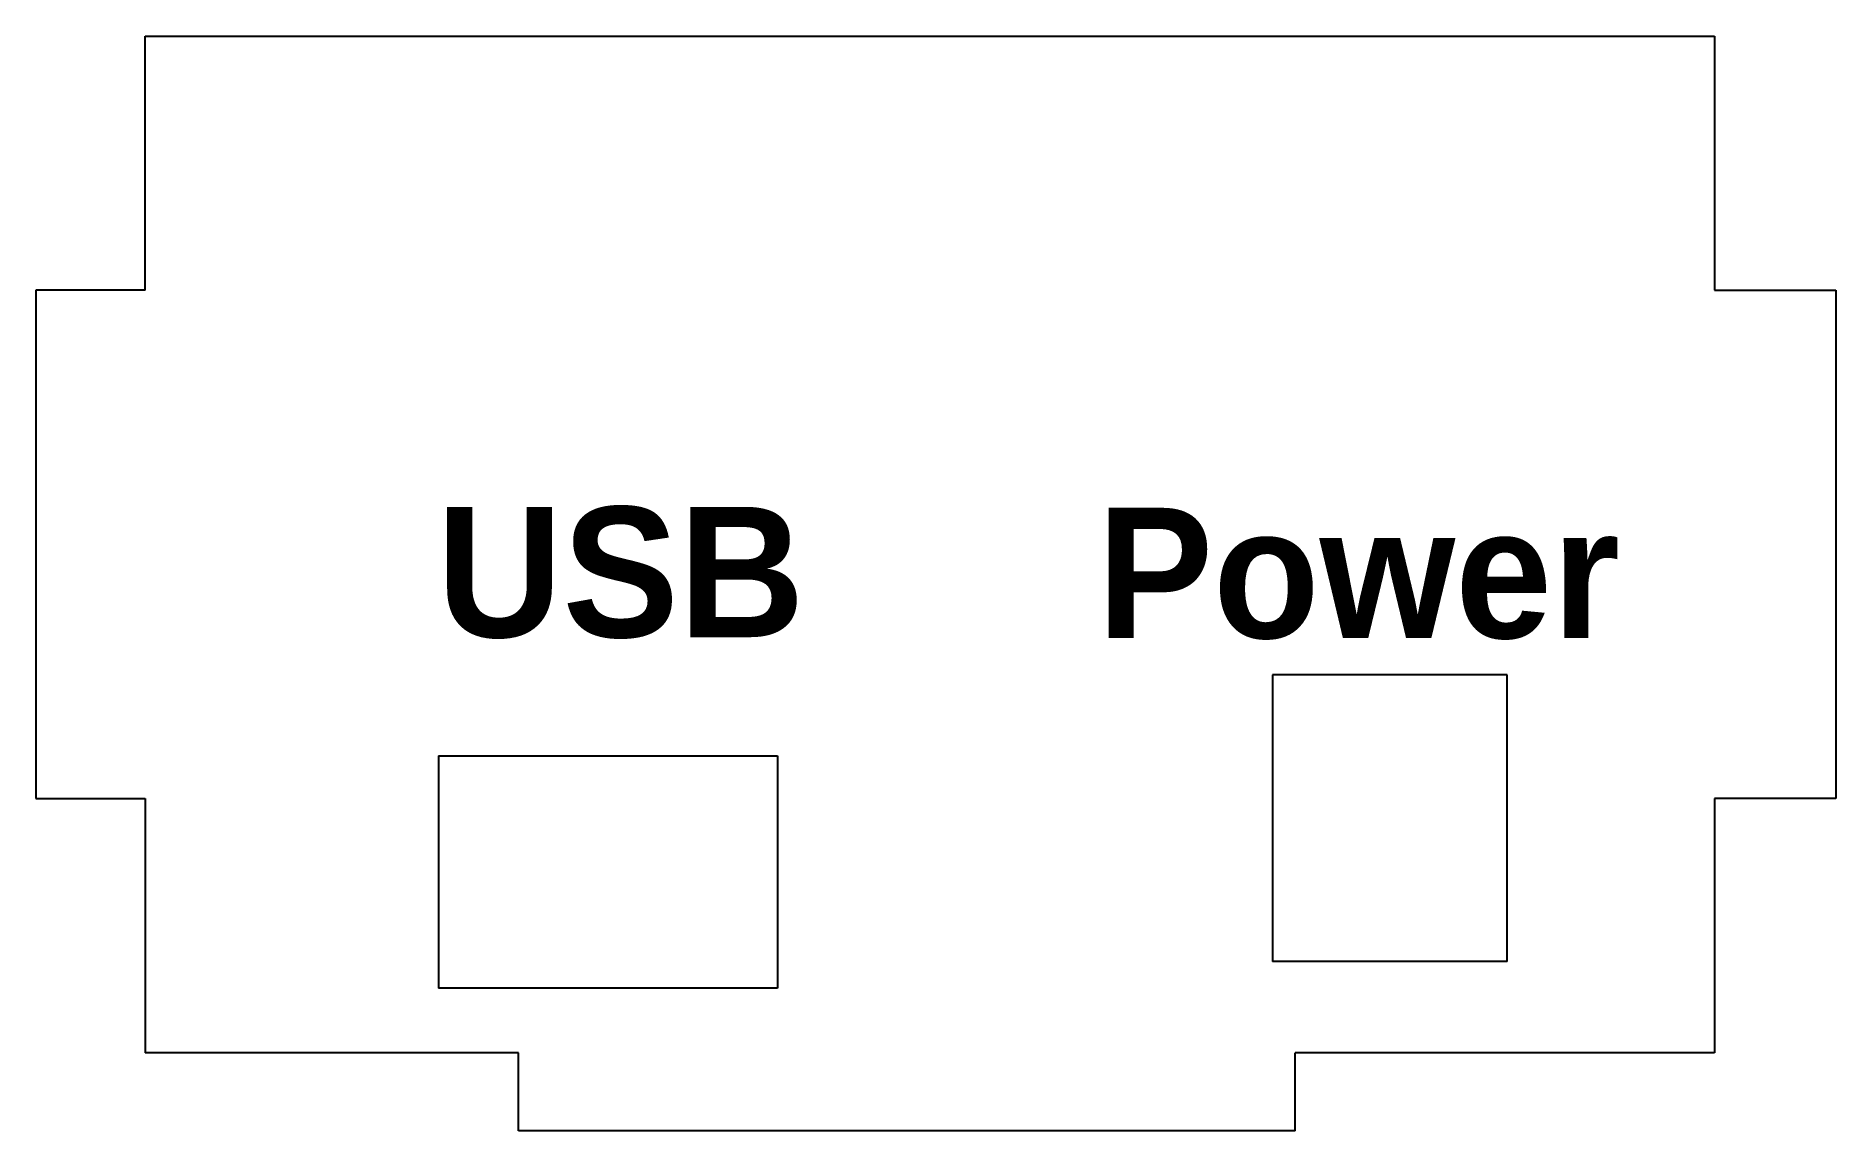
# Model space of a CAD drawing. Header units: millimetres. Extents: x 3.4 to 72.4, y 3.3 to 45.3.
import ezdxf

# ---------------------------------------------------------------- set-up
doc = ezdxf.new("R2010")
doc.units = ezdxf.units.MM
doc.layers.get('0').update_dxf_attribs({"lineweight": 25, "true_color": 0xffffff})
doc.styles.add('textstyle0', font='')
doc.styles.add('textstyle1', font='')
doc.styles.get('textstyle0').set_extended_font_data('Rundkursiv', bold=True)
doc.styles.get('textstyle1').set_extended_font_data('Rundkursiv', bold=True)

msp = doc.modelspace()

# ---------------------------------------------------------------- linework, layer by layer
for p, q in [((7.553, 35.525), (7.553, 45.275)), ((7.553, 45.275), (67.751, 45.275)), ((67.751, 45.275), (67.751, 35.525)), ((3.362, 35.525), (3.362, 16.025)), ((7.553, 35.525), (3.362, 35.525)), ((67.751, 35.525), (72.418, 35.525)), ((72.418, 35.525), (72.418, 16.025)), ((3.362, 16.025), (7.553, 16.025)), ((7.553, 16.025), (7.553, 6.275)), ((72.418, 16.025), (67.751, 16.025)), ((67.751, 16.025), (67.751, 6.275)), ((21.868, 6.275), (7.553, 6.275)), ((21.868, 3.275), (21.868, 6.275)), ((51.664, 3.275), (51.664, 6.275)), ((67.751, 6.275), (51.664, 6.275)), ((51.664, 3.275), (21.868, 3.275))]:
    msp.add_line(p, q)
at = {"color": 1, "true_color": 0xff0000}
for p, q in [((50.799, 20.775), (50.799, 9.775)), ((59.799, 20.775), (50.799, 20.775)), ((59.799, 9.775), (59.799, 20.775)), ((18.808, 17.665), (18.808, 8.755)), ((18.808, 17.665), (31.808, 17.665)), ((31.808, 17.665), (31.808, 8.755)), ((59.799, 9.775), (50.799, 9.775)), ((31.808, 8.755), (18.808, 8.755))]:
    msp.add_line(p, q, dxfattribs=at)

# ---------------------------------------------------------------- texts
at = {"char_height": 6, "attachment_point": 4}
for s, insert, style in [('\\fRockwell|b1|i0|c0|p0;\\C3;\\H5.00001;USB', (18.734, 24.68), 'textstyle1'), ('\\fRockwell|b1|i0|c0|p0;\\C3;\\H5.00001;Power', (44.063, 24.644), 'textstyle0')]:
    msp.add_mtext(s, dxfattribs=dict(at, insert=insert, style=style))

doc.saveas('drawing.dxf')
